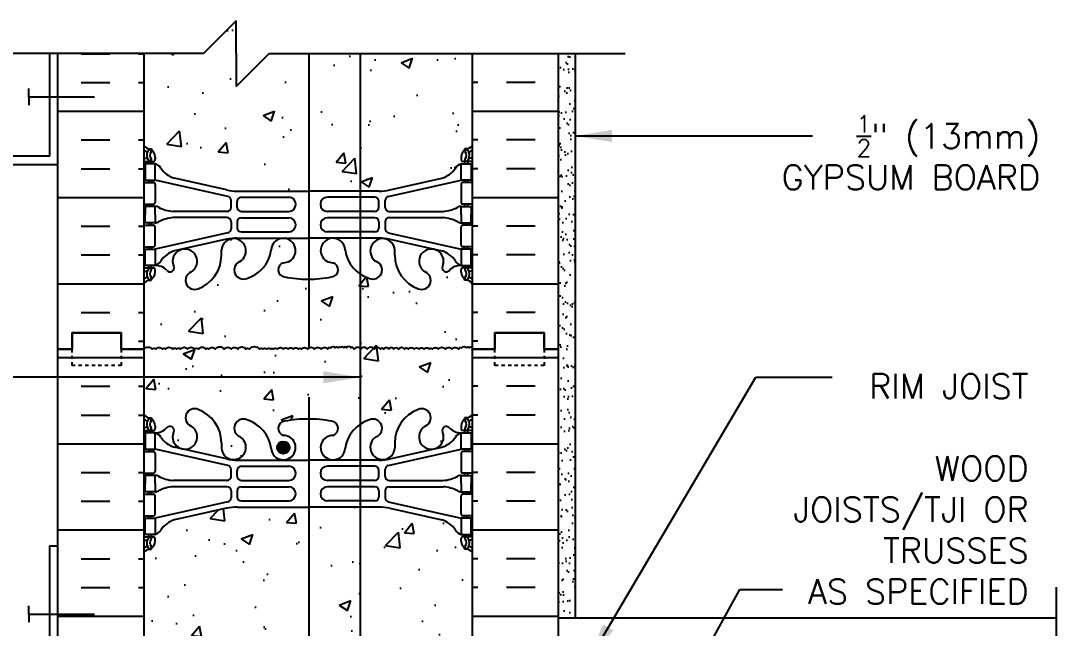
# Model space of a CAD drawing. Header units: inches. Extents: x 108.3 to 158.9, y -15.7 to 51.6.
# Drawn here: x 126.34 to 157.87, y 33.12 to 51.62 of the extents above; entities that cross this region are included whole.
import ezdxf

# ---------------------------------------------------------------- set-up
doc = ezdxf.new("R2010")
doc.units = ezdxf.units.IN
doc.header["$LTSCALE"] = 0.5
doc.header["$MEASUREMENT"] = 0
doc.linetypes.add('DASHED2', pattern=[0.375, 0.25, -0.125])
for name, color, linetype in [('HATCH', 12, 'Continuous'), ('line25', 2, 'Continuous'), ('LINE3', 3, 'Continuous'), ('LINE50', 5, 'Continuous'), ('LINE9', 9, 'Continuous'), ('TEXT', 4, 'Continuous'), ('Web_Edge', 9, 'Continuous')]:
    doc.layers.add(name, color=color, linetype=linetype)
doc.styles.add('DIM', font='romans.shx', dxfattribs={"width": 0.7})
doc.styles.add('ROMANS', font='romans.shx', dxfattribs={"height": 1.125})
doc.dimstyles.new('ext_12', dxfattribs={"dimscale": 12, "dimtxt": 0.09375, "dimasz": 0.09375, "dimexe": 0.09375, "dimexo": 0.0625, "dimgap": 0.0625, "dimtad": 1, "dimdec": 1, "dimzin": 3, "dimdsep": 46, "dimlunit": 4, "dimtxsty": 'DIM', "dimcen": 0.09, "dimdle": 0.09375, "dimclrt": 4, "dimadec": 0, "dimazin": 0, "dimtfac": 1, "dimtdec": 1, "dimtmove": 2, "dimatfit": 3, "dimfxl": 1, "dimfrac": 2, "dimtolj": 1, "dimtzin": 0, "dimarcsym": 0})

msp = doc.modelspace()

# ---------------------------------------------------------------- hatches: boundary and pattern name
at = {"layer": 'HATCH'}
h = msp.add_hatch(dxfattribs=at)
h.set_pattern_fill('AR-CONC', color=256, scale=0.5)
h.paths.add_polyline_path([(135.11, 36.812), (132.935, 36.812, 0.054974), (132.608, 36.776), (131.027, 36.423, 0.17445), (130.62, 36.127, -0.168672), (130.434, 35.977), (130.329, 35.977), (130.329, 35.907), (130.376, 35.907, -0.414214), (130.439, 35.845), (130.439, 35.777, -0.249069), (130.329, 35.57), (130.329, 35.528), (130.239, 35.528, 0.088416), (130.093, 35.431), (130.093, 29.816, 0.088416), (130.239, 29.718), (130.329, 29.718), (130.329, 29.677, -0.249069), (130.439, 29.47), (130.439, 29.402, -0.414214), (130.376, 29.34), (130.329, 29.34), (130.329, 29.27), (130.434, 29.27, -0.168672), (130.62, 29.12, 0.17445), (131.027, 28.824), (132.608, 28.471, 0.054974), (132.935, 28.435), (135.11, 28.435), (135.11, 31.498)])
h.paths.add_polyline_path([(136.677, 36.812), (135.11, 36.812), (135.11, 31.498), (135.11, 28.435), (136.677, 28.435)])
h.paths.add_polyline_path([(140.093, 35.431, 0.08841), (139.947, 35.528), (139.857, 35.528), (139.857, 35.57, -0.249069), (139.747, 35.777), (139.747, 35.845, -0.414214), (139.809, 35.907), (139.857, 35.907), (139.857, 35.977), (139.752, 35.977, -0.168672), (139.566, 36.127, 0.17445), (139.158, 36.423), (137.577, 36.776, 0.054974), (137.251, 36.812), (136.677, 36.812), (136.677, 28.435), (137.251, 28.435, 0.054974), (137.577, 28.471), (139.158, 28.824, 0.17445), (139.566, 29.12, -0.168672), (139.752, 29.27), (139.857, 29.27), (139.857, 29.34), (139.809, 29.34, -0.414214), (139.747, 29.402), (139.747, 29.498), (137.218, 29.498), (136.718, 29.998), (136.718, 31.123), (137.218, 31.623), (140.093, 31.623)])
h.paths.add_polyline_path([(135.11, 50.623), (133.905, 50.623), (132.905, 49.623), (132.905, 50.623), (132.905, 51.623), (131.905, 50.623), (130.093, 50.623), (130.093, 47.816, 0.088416), (130.239, 47.718), (130.329, 47.718), (130.329, 47.677, -0.249069), (130.439, 47.47), (130.439, 47.402, -0.414214), (130.376, 47.34), (130.329, 47.34), (130.329, 47.27), (130.434, 47.27, -0.168672), (130.62, 47.12, 0.17445), (131.027, 46.824), (132.608, 46.471, 0.054974), (132.935, 46.435), (135.11, 46.435)])
h.paths.add_polyline_path([(136.677, 50.623), (135.11, 50.623), (135.11, 46.435), (136.677, 46.435)])
h.paths.add_polyline_path([(140.093, 50.623), (136.677, 50.623), (136.677, 46.435), (137.251, 46.435, 0.054974), (137.577, 46.471), (139.158, 46.824, 0.17445), (139.566, 47.12, -0.168672), (139.752, 47.27), (139.857, 47.27), (139.857, 47.34), (139.809, 47.34, -0.414214), (139.747, 47.402), (139.747, 47.47, -0.249069), (139.857, 47.677), (139.857, 47.718), (139.947, 47.718, 0.08841), (140.093, 47.816)])
h.paths.add_polyline_path([(135.11, 43.754, -0.048684), (134.379, 43.819, -0.921438), (134.383, 44.257, 0.044004), (134.524, 44.297, 1.604516), (133.965, 44.673, -0.307094), (133.226, 43.777, -1), (133.013, 44.288, 1.661382), (132.452, 44.641), (132.452, 44.495, -0.316114), (131.743, 43.46, -1), (131.53, 43.971, 2.135543), (130.989, 44.17, -0.940447), (130.791, 44.019, 0.23174), (130.434, 44.17), (130.329, 44.17), (130.329, 44.1), (130.376, 44.1, -0.414214), (130.439, 44.037), (130.439, 43.97, -0.249069), (130.329, 43.763), (130.329, 43.721), (130.239, 43.721, 0.088416), (130.093, 43.623), (130.093, 41.623, -0.484838), (130.342, 41.623, -0.520567), (130.462, 41.623, -0.520567), (130.646, 41.623, -0.520567), (130.751, 41.623, -0.520567), (130.961, 41.623, -0.520567), (131.087, 41.623, -0.520567), (131.212, 41.623, -0.520567), (131.422, 41.623, -0.520567), (131.632, 41.623, -0.520567), (131.753, 41.623, -0.520567), (131.978, 41.623, -0.520567), (132.073, 41.623, -0.520567), (132.262, 41.623, -0.520567), (132.54, 41.623, -0.520567), (132.75, 41.623, -0.520567), (132.949, 41.623, -0.520567), (133.196, 41.623, -0.520567), (133.306, 41.623, -0.520567), (133.612, 41.623, -0.520567), (133.717, 41.623, -0.520567), (133.832, 41.623, -0.520567), (133.953, 41.623, -0.520567), (134.042, 41.623, -0.520567), (134.158, 41.623, -0.520567), (134.336, 41.623, -0.520567), (134.483, 41.623, -0.520567), (134.635, 41.623, -0.520567), (134.792, 41.623, -0.520567), (134.892, 41.623, -0.520567), (135.071, 41.623, -0.101442), (135.11, 41.661)])
h.paths.add_polyline_path([(136.677, 41.648, 0.437543), (136.496, 41.623, 0.520567), (136.396, 41.666, 0.520567), (136.265, 41.666, 0.520567), (136.176, 41.666, 0.520567), (136.093, 41.666, 0.520567), (136.01, 41.666, 0.520567), (135.92, 41.666, 0.520567), (135.789, 41.666, 0.520567), (135.69, 41.623, 0.520567), (135.485, 41.623, 0.520567), (135.291, 41.623, 0.520567), (135.071, 41.623, 0.520567), (134.892, 41.623, 0.520567), (134.792, 41.623, 0.520567), (134.635, 41.623, 0.520567), (134.483, 41.623, 0.520567), (134.336, 41.623, 0.520567), (134.158, 41.623, 0.520567), (134.042, 41.623, 0.520567), (133.953, 41.623, 0.520567), (133.832, 41.623, 0.520567), (133.717, 41.623, 0.520567), (133.612, 41.623, 0.520567), (133.306, 41.623, 0.520567), (133.196, 41.623, 0.520567), (132.949, 41.623, 0.520567), (132.75, 41.623, 0.520567), (132.54, 41.623, 0.520567), (132.262, 41.623, 0.520567), (132.073, 41.623, 0.520567), (131.978, 41.623, 0.520567), (131.753, 41.623, 0.520567), (131.632, 41.623, 0.520567), (131.422, 41.623, 0.520567), (131.212, 41.623, 0.520567), (131.087, 41.623, 0.520567), (130.961, 41.623, 0.520567), (130.751, 41.623, 0.520567), (130.646, 41.623, 0.520567), (130.462, 41.623, 0.520567), (130.342, 41.623, 0.484838), (130.093, 41.623), (130.093, 39.623, 0.088416), (130.239, 39.526), (130.329, 39.526), (130.329, 39.484, -0.249069), (130.439, 39.277), (130.439, 39.21, -0.414214), (130.376, 39.147), (130.329, 39.147), (130.329, 39.077), (130.434, 39.077, 0.231736), (130.791, 39.228, -0.8344), (131.003, 39.103), (130.991, 39.081, 2.155404), (131.53, 39.276, -1), (131.743, 39.787, -0.311223), (132.452, 38.771), (132.452, 38.606, 1.661382), (133.013, 38.959, -1), (133.226, 39.47, -0.307094), (133.965, 38.574, 1.604516), (134.524, 38.95, 0.044004), (134.383, 38.99, -0.921438), (134.379, 39.428, -0.048684), (135.11, 39.493), (135.11, 39.493, -0.046405), (135.806, 39.428, -0.921438), (135.803, 38.99, 0.044004), (135.661, 38.95, 1.604516), (136.22, 38.574, -0.226374), (136.677, 39.339)])
h.paths.add_polyline_path([(134.524, 38.625, -1), (134.149, 38.625, -1)], flags=16)
h.paths.add_polyline_path([(140.093, 41.623), (140.093, 43.623, 0.08841), (139.947, 43.721), (139.857, 43.721), (139.857, 43.763, -0.249069), (139.747, 43.97), (139.747, 44.037, -0.414214), (139.809, 44.1), (139.857, 44.1), (139.857, 44.17), (139.752, 44.17, 0.231736), (139.394, 44.019, -0.8344), (139.182, 44.144), (139.194, 44.165, 2.155404), (138.656, 43.971, -1), (138.442, 43.46, -0.311223), (137.733, 44.476), (137.733, 44.641, 1.661382), (137.172, 44.288, -1), (136.959, 43.777, -0.075473), (136.677, 43.908), (136.677, 38.243), (137.251, 38.243, 0.024459), (137.396, 38.261, 0.364688), (137.733, 38.606), (137.733, 38.752, -0.316114), (138.442, 39.787, -1), (138.656, 39.276, 2.135543), (139.196, 39.076, -0.940447), (139.394, 39.228, 0.23174), (139.752, 39.077), (139.857, 39.077), (139.857, 39.147), (139.809, 39.147, -0.414214), (139.747, 39.21), (139.747, 39.277, -0.249069), (139.857, 39.484), (139.857, 39.526), (139.947, 39.526, 0.08841), (140.093, 39.623)])
h.paths.add_polyline_path([(136.677, 43.908, -0.226374), (136.22, 44.673, 1.604516), (135.661, 44.297, 0.044004), (135.803, 44.257, -0.921438), (135.806, 43.819, -0.046405), (135.11, 43.754), (135.11, 41.661, -0.398102), (135.291, 41.623, -0.520567), (135.485, 41.623, -0.520567), (135.69, 41.623, -0.520567), (135.789, 41.666, -0.520567), (135.92, 41.666, -0.520567), (136.01, 41.666, -0.520567), (136.093, 41.666, -0.520567), (136.176, 41.666, -0.520567), (136.265, 41.666, -0.520567), (136.396, 41.666, -0.520567), (136.496, 41.623, -0.437543), (136.677, 41.648)])
h = msp.add_hatch(dxfattribs=at)
h.set_pattern_fill('INSUL', color=256, scale=7, style=0)
h.set_pattern_definition([(0, (-2796.069, -355.386), (0, 2.625), []), (0, (-2796.069, -354.511), (0, 2.625), [0.875, -0.875]), (0, (-2796.069, -353.636), (0, 2.625), [0.875, -0.875])])
h.paths.add_polyline_path([(130.093, 50.623), (127.468, 50.623), (127.468, 41.623), (127.905, 41.623), (127.905, 42.123), (129.405, 42.123), (129.405, 41.623), (130.093, 41.623)])
h = msp.add_hatch(dxfattribs=at)
h.set_pattern_fill('INSUL', color=256, scale=7, style=0)
h.set_pattern_definition([(180, (3066.2542, -355.386), (0, 2.625), []), (180, (3066.2542, -354.511), (0, 2.625), [0.875, -0.875]), (180, (3066.2542, -353.636), (0, 2.625), [0.875, -0.875])])
h.paths.add_polyline_path([(142.718, 50.623), (140.093, 50.623), (140.093, 41.623), (140.78, 41.623), (140.78, 42.123), (142.28, 42.123), (142.28, 41.623), (142.718, 41.623)])
h = msp.add_hatch(dxfattribs=at)
h.set_pattern_fill('AR-SAND', color=256, scale=0.25, style=0)
h.set_pattern_definition([(37.5, (85.4166, 4.3693), (-0.0157483, 0.481706), [0, -0.38, 0, -0.425, 0, -0.40625]), (7.5, (85.4166, 4.3693), (0.442444, 0.7055365), [0, -0.205, 0, -0.3425, 0, -0.13125]), (327.5, (85.1091, 4.3693), (0.7785355, 0.0014148), [0, -0.125, 0, -0.45, 0, -0.5875]), (317.5, (85.1091, 4.3693), (0.7515317, 0.219419), [0, -0.0625, 0, -0.295, 0, -0.3375])])
h.paths.add_polyline_path([(143.218, 50.623), (142.718, 50.623), (142.718, 33.436), (143.218, 33.436)])
h = msp.add_hatch(dxfattribs=at)
h.set_pattern_fill('INSUL', color=256, scale=7, style=0)
h.set_pattern_definition([(0, (-2796.069, -373.386), (0, 2.625), []), (0, (-2796.069, -372.511), (0, 2.625), [0.875, -0.875]), (0, (-2796.069, -371.636), (0, 2.625), [0.875, -0.875])])
h.paths.add_polyline_path([(127.468, 23.623), (127.905, 23.623), (127.905, 24.123), (129.405, 24.123), (129.405, 23.623), (130.093, 23.623), (130.093, 41.623), (129.405, 41.623), (129.405, 42.123), (127.905, 42.123), (127.905, 41.623), (127.468, 41.623)])
h = msp.add_hatch(dxfattribs=at)
h.set_pattern_fill('INSUL', color=256, scale=7, style=0)
h.set_pattern_definition([(180, (3066.2542, -373.386), (0, 2.625), []), (180, (3066.2542, -372.511), (0, 2.625), [0.875, -0.875]), (180, (3066.2542, -371.636), (0, 2.625), [0.875, -0.875])])
h.paths.add_polyline_path([(140.093, 31.623), (142.718, 31.623), (142.718, 41.623), (142.28, 41.623), (142.28, 42.123), (140.78, 42.123), (140.78, 41.623), (140.093, 41.623)])
at = {"layer": 'LINE3'}
msp.add_hatch(color=256, dxfattribs=at).paths.add_polyline_path([(134.149, 38.625, 1), (134.524, 38.625, 1)])

# ---------------------------------------------------------------- linework, layer by layer
at = {"layer": 'HATCH'}
for points in [[(130.093, 41.623, -0.484838), (130.342, 41.623, -0.520567), (130.462, 41.623, -0.520567), (130.646, 41.623, -0.520567), (130.751, 41.623, -0.520567), (130.961, 41.623, -0.520567), (131.087, 41.623, -0.520567), (131.212, 41.623, -0.520567), (131.422, 41.623, -0.520567), (131.632, 41.623, -0.520567), (131.753, 41.623, -0.520567), (131.978, 41.623, -0.520567), (132.073, 41.623, -0.520567), (132.262, 41.623, -0.520567), (132.54, 41.623, -0.520567), (132.75, 41.623, -0.520567), (132.949, 41.623, -0.520567), (133.196, 41.623, -0.520567), (133.306, 41.623, -0.520567), (133.612, 41.623, -0.520567), (133.717, 41.623, -0.520567), (133.832, 41.623, -0.520567), (133.953, 41.623, -0.520567), (134.042, 41.623, -0.520567), (134.158, 41.623, -0.520567), (134.336, 41.623, -0.520567), (134.483, 41.623, -0.520567), (134.635, 41.623, -0.520567), (134.792, 41.623, -0.520567), (134.892, 41.623, -0.520567), (135.071, 41.623, -0.520567), (135.291, 41.623, -0.520567), (135.485, 41.623, -0.520567), (135.69, 41.623, -0.520567), (135.789, 41.666, -0.520567), (135.92, 41.666, -0.520567), (136.01, 41.666, -0.520567), (136.093, 41.666)], [(138.093, 41.653, 0.272614), (138.028, 41.623, 0.520567), (137.849, 41.623, 0.520567), (137.702, 41.623, 0.520567), (137.55, 41.623, 0.520567), (137.393, 41.623, 0.520567), (137.293, 41.623, 0.520567), (137.115, 41.623, 0.520567), (136.894, 41.623, 0.520567), (136.7, 41.623, 0.520567), (136.496, 41.623, 0.520567), (136.396, 41.666, 0.520567), (136.265, 41.666, 0.520567), (136.176, 41.666, 0.520567), (136.093, 41.666)], [(138.078, 41.653, -0.272614), (138.143, 41.623, -0.520567), (138.321, 41.623, -0.520567), (138.468, 41.623, -0.520567), (138.62, 41.623, -0.520567), (138.778, 41.623, -0.520567), (138.877, 41.623, -0.520567), (139.056, 41.623, -0.520567), (139.276, 41.623, -0.520567), (139.47, 41.623, -0.520567), (139.675, 41.623, -0.520567), (139.775, 41.666, -0.520567), (139.906, 41.666, -0.520567), (139.995, 41.666, -0.450646), (140.093, 41.666)]]:
    msp.add_lwpolyline(points, format="xyb", dxfattribs=at)
at = {"layer": 'line25'}
for p, q in [((130.093, 50.623), (130.093, 41.623)), ((140.093, 41.623), (140.093, 50.623)), ((130.093, 41.623), (130.093, 23.623)), ((140.093, 17.998), (140.093, 41.623))]:
    msp.add_line(p, q, dxfattribs=at)
at = {"layer": 'LINE3'}
for p, q in [((135.11, 50.623), (135.11, 41.661)), ((136.677, 50.623), (136.677, 23.483)), ((135.11, 40.161), (135.11, 31.498))]:
    msp.add_line(p, q, dxfattribs=at)
msp.add_circle((134.337, 38.625), 0.188, dxfattribs=at)
at = {"layer": 'LINE50'}
for p, q in [((127.468, 41.623), (127.468, 50.623)), ((142.718, 41.623), (142.718, 50.623)), ((127.468, 23.623), (127.468, 41.623)), ((142.718, 23.623), (142.718, 41.623))]:
    msp.add_line(p, q, dxfattribs=at)
for points in [[(127.468, 41.623), (127.905, 41.623), (127.905, 42.123), (129.405, 42.123), (129.405, 41.623), (130.093, 41.623)], [(130.093, 41.623), (129.405, 41.623), (129.405, 42.123), (127.905, 42.123), (127.905, 41.623), (127.468, 41.623)], [(142.718, 41.623), (142.28, 41.623), (142.28, 42.123), (140.78, 42.123), (140.78, 41.623), (140.093, 41.623)], [(140.093, 41.623), (140.78, 41.623), (140.78, 42.123), (142.28, 42.123), (142.28, 41.623), (142.718, 41.623)]]:
    msp.add_lwpolyline(points, dxfattribs=at)
at = {"layer": 'LINE9'}
for p, q in [((132.905, 51.623), (131.905, 50.623)), ((132.905, 50.623), (132.905, 51.623)), ((131.905, 50.623), (121.287, 50.623)), ((132.905, 50.623), (132.905, 49.623)), ((132.905, 49.623), (133.905, 50.623)), ((133.905, 50.623), (144.745, 50.623)), ((143.218, 50.623), (143.218, 33.436)), ((126.593, 49.306), (126.593, 49.556)), ((126.593, 49.306), (128.593, 49.306)), ((126.593, 49.306), (126.593, 49.056)), ((126.593, 33.556), (126.593, 33.806)), ((126.593, 33.556), (128.593, 33.556)), ((126.593, 33.556), (126.593, 33.306)), ((142.718, 33.436), (157.869, 33.436))]:
    msp.add_line(p, q, dxfattribs=at)
for points in [[(127.218, 50.623), (127.218, 47.494), (124.468, 47.494), (124.468, 47.244), (127.468, 47.244), (127.468, 50.623)], [(157.869, 34.373), (157.869, 32.006)]]:
    msp.add_lwpolyline(points, dxfattribs=at)
at = {"layer": 'LINE9', "linetype": 'DASHED2', "ltscale": 0.15}
for points in [[(129.405, 41.623), (129.405, 41.623), (129.405, 41.123), (127.905, 41.123), (127.905, 41.623), (127.905, 41.623)], [(142.28, 41.623), (142.28, 41.623), (142.28, 41.123), (140.78, 41.123), (140.78, 41.623), (140.78, 41.623)]]:
    msp.add_lwpolyline(points, dxfattribs=at)
at = {"layer": 'LINE9'}
msp.add_lwpolyline([(127.468, 35.619), (127.218, 35.619), (127.218, 31.744), (124.468, 31.744), (124.468, 31.494), (127.468, 31.494)], close=True, dxfattribs=at)
at = {"layer": 'Web_Edge'}
for p, q in [((130.239, 47.718), (130.329, 47.718)), ((130.329, 47.718), (130.329, 47.677)), ((139.947, 47.718), (139.857, 47.718)), ((139.857, 47.718), (139.857, 47.677)), ((130.093, 47.44), (130.17, 47.44)), ((130.093, 47.34), (130.376, 47.34)), ((130.239, 47.34), (130.239, 47.27)), ((130.329, 47.34), (130.329, 47.27)), ((130.439, 47.47), (130.439, 47.402)), ((139.747, 47.47), (139.747, 47.402)), ((140.093, 47.34), (139.809, 47.34)), ((139.857, 47.34), (139.857, 47.27)), ((139.947, 47.34), (139.947, 47.27)), ((140.093, 47.44), (140.015, 47.44)), ((130.093, 46.7), (130.376, 46.7)), ((130.239, 46.77), (130.239, 46.7)), ((130.329, 46.77), (130.329, 46.7)), ((132.651, 46.273), (130.434, 46.77)), ((132.608, 46.471), (131.027, 46.824)), ((137.534, 46.273), (139.752, 46.77)), ((137.577, 46.471), (139.158, 46.824)), ((140.093, 46.7), (139.809, 46.7)), ((139.857, 46.77), (139.857, 46.7)), ((139.947, 46.77), (139.947, 46.7)), ((130.439, 46.637), (130.439, 46.102)), ((132.935, 46.435), (135.093, 46.435)), ((137.251, 46.435), (135.093, 46.435)), ((139.747, 46.637), (139.747, 46.102)), ((130.093, 46.04), (130.376, 46.04)), ((130.239, 46.04), (130.239, 45.97)), ((130.329, 46.04), (130.329, 45.97)), ((132.749, 45.939), (132.749, 46.151)), ((132.936, 45.94), (132.936, 46.124)), ((133.061, 46.249), (134.501, 46.249)), ((137.124, 46.249), (135.684, 46.249)), ((137.249, 45.94), (137.249, 46.124)), ((137.436, 45.939), (137.436, 46.151)), ((140.093, 46.04), (139.809, 46.04)), ((139.857, 46.04), (139.857, 45.97)), ((139.947, 46.04), (139.947, 45.97)), ((132.624, 45.814), (130.986, 45.814)), ((133.061, 45.815), (134.501, 45.815)), ((137.124, 45.815), (135.684, 45.815)), ((137.561, 45.814), (139.199, 45.814)), ((130.093, 45.4), (130.376, 45.4)), ((130.239, 45.4), (130.239, 45.47)), ((130.329, 45.4), (130.329, 45.47)), ((132.624, 45.626), (130.986, 45.626)), ((132.749, 45.501), (132.749, 45.288)), ((132.936, 45.5), (132.936, 45.316)), ((133.061, 45.625), (134.501, 45.625)), ((137.124, 45.625), (135.684, 45.625)), ((137.249, 45.5), (137.249, 45.316)), ((137.436, 45.501), (137.436, 45.288)), ((137.561, 45.626), (139.199, 45.626)), ((140.093, 45.4), (139.809, 45.4)), ((139.857, 45.4), (139.857, 45.47)), ((139.947, 45.4), (139.947, 45.47)), ((132.651, 45.166), (130.434, 44.67)), ((130.439, 44.802), (130.439, 45.337)), ((133.061, 45.191), (134.501, 45.191)), ((137.124, 45.191), (135.684, 45.191)), ((137.534, 45.166), (139.752, 44.67)), ((139.747, 44.802), (139.747, 45.337)), ((132.608, 44.968), (131.027, 44.615)), ((132.935, 45.004), (135.093, 45.004)), ((137.251, 45.004), (135.093, 45.004)), ((137.577, 44.968), (139.158, 44.615)), ((130.093, 44.74), (130.376, 44.74)), ((130.239, 44.67), (130.239, 44.74)), ((130.329, 44.67), (130.329, 44.74)), ((132.452, 44.476), (132.452, 44.641)), ((137.733, 44.476), (137.733, 44.641)), ((140.093, 44.74), (139.809, 44.74)), ((139.857, 44.67), (139.857, 44.74)), ((139.947, 44.67), (139.947, 44.74)), ((130.239, 44.1), (130.239, 44.17)), ((130.329, 44.1), (130.329, 44.17)), ((130.991, 44.165), (131.003, 44.144)), ((139.194, 44.165), (139.182, 44.144)), ((139.857, 44.1), (139.857, 44.17)), ((139.947, 44.1), (139.947, 44.17)), ((130.093, 44.1), (130.376, 44.1)), ((130.093, 44), (130.17, 44)), ((130.439, 43.97), (130.439, 44.037)), ((139.747, 43.97), (139.747, 44.037)), ((140.093, 44.1), (139.809, 44.1)), ((140.093, 44), (140.015, 44)), ((130.239, 43.721), (130.329, 43.721)), ((130.329, 43.721), (130.329, 43.763)), ((139.857, 43.721), (139.857, 43.763)), ((139.947, 43.721), (139.857, 43.721)), ((130.239, 39.526), (130.329, 39.526)), ((130.329, 39.526), (130.329, 39.484)), ((139.947, 39.526), (139.857, 39.526)), ((139.857, 39.526), (139.857, 39.484)), ((130.093, 39.247), (130.17, 39.247)), ((130.093, 39.147), (130.376, 39.147)), ((130.239, 39.147), (130.239, 39.077)), ((130.329, 39.147), (130.329, 39.077)), ((130.439, 39.277), (130.439, 39.21)), ((130.991, 39.081), (131.003, 39.103)), ((139.194, 39.081), (139.182, 39.103)), ((139.747, 39.277), (139.747, 39.21)), ((140.093, 39.147), (139.809, 39.147)), ((139.857, 39.147), (139.857, 39.077)), ((139.947, 39.147), (139.947, 39.077)), ((140.093, 39.247), (140.015, 39.247)), ((130.093, 38.507), (130.376, 38.507)), ((130.239, 38.577), (130.239, 38.507)), ((130.329, 38.577), (130.329, 38.507)), ((132.651, 38.081), (130.434, 38.577)), ((132.608, 38.279), (131.027, 38.632)), ((132.452, 38.771), (132.452, 38.606)), ((137.534, 38.081), (139.752, 38.577)), ((137.577, 38.279), (139.158, 38.632)), ((137.733, 38.771), (137.733, 38.606)), ((140.093, 38.507), (139.809, 38.507)), ((139.857, 38.577), (139.857, 38.507)), ((139.947, 38.577), (139.947, 38.507)), ((130.439, 38.445), (130.439, 37.91)), ((132.935, 38.243), (135.093, 38.243)), ((137.251, 38.243), (135.093, 38.243)), ((139.747, 38.445), (139.747, 37.91)), ((130.093, 37.847), (130.376, 37.847)), ((130.239, 37.847), (130.239, 37.777)), ((130.329, 37.847), (130.329, 37.777)), ((132.749, 37.746), (132.749, 37.959)), ((132.936, 37.747), (132.936, 37.931)), ((133.061, 38.056), (134.501, 38.056)), ((137.124, 38.056), (135.684, 38.056)), ((137.249, 37.747), (137.249, 37.931)), ((137.436, 37.746), (137.436, 37.959)), ((140.093, 37.847), (139.809, 37.847)), ((139.857, 37.847), (139.857, 37.777)), ((139.947, 37.847), (139.947, 37.777)), ((132.624, 37.621), (130.986, 37.621)), ((133.061, 37.622), (134.501, 37.622)), ((137.124, 37.622), (135.684, 37.622)), ((137.561, 37.621), (139.199, 37.621)), ((130.093, 37.207), (130.376, 37.207)), ((130.239, 37.207), (130.239, 37.277)), ((130.329, 37.207), (130.329, 37.277)), ((132.624, 37.433), (130.986, 37.433)), ((132.749, 37.308), (132.749, 37.096)), ((132.936, 37.307), (132.936, 37.123)), ((133.061, 37.432), (134.501, 37.432)), ((137.124, 37.432), (135.684, 37.432)), ((137.249, 37.307), (137.249, 37.123)), ((137.436, 37.308), (137.436, 37.096)), ((137.561, 37.433), (139.199, 37.433)), ((140.093, 37.207), (139.809, 37.207)), ((139.857, 37.207), (139.857, 37.277)), ((139.947, 37.207), (139.947, 37.277)), ((132.651, 36.974), (130.434, 36.477)), ((130.439, 36.61), (130.439, 37.145)), ((133.061, 36.998), (134.501, 36.998)), ((137.124, 36.998), (135.684, 36.998)), ((137.534, 36.974), (139.752, 36.477)), ((139.747, 36.61), (139.747, 37.145)), ((132.608, 36.776), (131.027, 36.423)), ((132.935, 36.812), (135.093, 36.812)), ((137.251, 36.812), (135.093, 36.812)), ((137.577, 36.776), (139.158, 36.423)), ((130.093, 36.547), (130.376, 36.547)), ((130.239, 36.477), (130.239, 36.547)), ((130.329, 36.477), (130.329, 36.547)), ((140.093, 36.547), (139.809, 36.547)), ((139.857, 36.477), (139.857, 36.547)), ((139.947, 36.477), (139.947, 36.547)), ((130.239, 35.907), (130.239, 35.977)), ((130.329, 35.907), (130.329, 35.977)), ((139.857, 35.907), (139.857, 35.977)), ((139.947, 35.907), (139.947, 35.977)), ((130.093, 35.907), (130.376, 35.907)), ((130.093, 35.807), (130.17, 35.807)), ((130.439, 35.777), (130.439, 35.845)), ((139.747, 35.777), (139.747, 35.845)), ((140.093, 35.907), (139.809, 35.907)), ((140.093, 35.807), (140.015, 35.807)), ((130.239, 35.528), (130.329, 35.528)), ((130.329, 35.528), (130.329, 35.57)), ((139.857, 35.528), (139.857, 35.57)), ((139.947, 35.528), (139.857, 35.528))]:
    msp.add_line(p, q, dxfattribs=at)
for points in [[(130.134, 46.77), (130.434, 46.77), (130.434, 47.27), (130.134, 47.27)], [(140.052, 46.77), (139.752, 46.77), (139.752, 47.27), (140.052, 47.27)], [(130.134, 44.67), (130.434, 44.67), (130.434, 44.17), (130.134, 44.17)], [(140.052, 44.67), (139.752, 44.67), (139.752, 44.17), (140.052, 44.17)], [(130.134, 38.577), (130.434, 38.577), (130.434, 39.077), (130.134, 39.077)], [(140.052, 38.577), (139.752, 38.577), (139.752, 39.077), (140.052, 39.077)], [(130.134, 36.477), (130.434, 36.477), (130.434, 35.977), (130.134, 35.977)], [(140.052, 36.477), (139.752, 36.477), (139.752, 35.977), (140.052, 35.977)]]:
    msp.add_lwpolyline(points, close=True, dxfattribs=at)
for points in [[(130.434, 45.72), (130.434, 45.97), (130.134, 45.97), (130.134, 45.72)], [(130.434, 45.72), (130.434, 45.47), (130.134, 45.47), (130.134, 45.72)], [(139.752, 45.72), (139.752, 45.97), (140.052, 45.97), (140.052, 45.72)], [(139.752, 45.72), (139.752, 45.47), (140.052, 45.47), (140.052, 45.72)], [(130.434, 37.527), (130.434, 37.777), (130.134, 37.777), (130.134, 37.527)], [(130.434, 37.527), (130.434, 37.277), (130.134, 37.277), (130.134, 37.527)], [(139.752, 37.527), (139.752, 37.777), (140.052, 37.777), (140.052, 37.527)], [(139.752, 37.527), (139.752, 37.277), (140.052, 37.277), (140.052, 37.527)]]:
    msp.add_lwpolyline(points, dxfattribs=at)
for centre, radius, start, end in [((130.439, 48.177), 0.5, 226.2109, 250.5288), ((130.439, 48.177), 0.6, 234.7832, 245.0748), ((130.432, 47.524), 0.25, 140.1145, 222.4609), ((130.177, 47.614), 0.021, 343.464, 63.9957), ((130.275, 47.655), 0.045, 321.448, 139.1879), ((130.189, 47.47), 0.25, 0, 70.5288), ((130.432, 47.524), 0.16, 140.0001, 222.4609), ((139.997, 47.47), 0.25, 109.4712, 180), ((139.911, 47.655), 0.045, 40.8121, 218.552), ((139.753, 47.524), 0.16, 317.5391, 39.9999), ((139.747, 48.177), 0.5, 289.4712, 313.7878), ((139.753, 47.524), 0.25, 317.5391, 39.8855), ((140.009, 47.614), 0.021, 116.0043, 196.536), ((139.747, 48.177), 0.6, 294.9252, 305.2158), ((130.171, 47.459), 0.0196, 269.4032, 15.4901), ((130.281, 47.386), 0.045, 222.4609, 42.4609), ((130.376, 47.402), 0.0625, 270, 0), ((139.809, 47.402), 0.0625, 180, 270), ((139.904, 47.386), 0.045, 137.5391, 317.5391), ((140.015, 47.459), 0.0196, 164.5099, 270.5968), ((130.311, 46.927), 0.364, 34.9775, 70.3387), ((131.234, 47.538), 0.743, 212.7919, 253.8107), ((138.951, 47.538), 0.743, 286.1893, 327.2081), ((139.874, 46.927), 0.364, 109.6613, 145.0225), ((130.376, 46.637), 0.0625, 0, 90), ((139.809, 46.637), 0.0625, 90, 180), ((132.935, 47.935), 1.5, 257.4135, 270), ((137.251, 47.935), 1.5, 270, 282.5865), ((130.376, 46.102), 0.0625, 270, 0), ((132.624, 46.151), 0.125, 0, 77.3767), ((133.061, 46.124), 0.125, 90, 180), ((134.501, 46.032), 0.217, 270, 90), ((135.684, 46.032), 0.217, 90, 270), ((137.124, 46.124), 0.125, 0, 90), ((137.561, 46.151), 0.125, 102.6233, 180), ((139.809, 46.102), 0.0625, 180, 270), ((130.429, 45.751), 0.219, 60.4937, 88.92), ((131.075, 46.981), 1.17, 242.6365, 265.6505), ((132.624, 45.939), 0.125, 270, 0), ((133.061, 45.94), 0.125, 180, 270), ((137.124, 45.94), 0.125, 270, 360), ((137.561, 45.939), 0.125, 180, 270), ((139.11, 46.981), 1.17, 274.3495, 297.3635), ((139.756, 45.751), 0.219, 91.08, 119.5063), ((130.376, 45.337), 0.0625, 0, 90), ((130.429, 45.688), 0.219, 271.08, 299.5063), ((131.075, 44.459), 1.17, 94.3495, 117.3635), ((132.624, 45.501), 0.125, 0, 90), ((133.061, 45.5), 0.125, 90, 180), ((134.501, 45.408), 0.217, 270, 90), ((135.684, 45.408), 0.217, 90, 270), ((137.124, 45.5), 0.125, 0, 90), ((137.561, 45.501), 0.125, 90, 180), ((139.11, 44.459), 1.17, 62.6365, 85.6505), ((139.756, 45.688), 0.219, 240.4937, 268.92), ((139.809, 45.337), 0.0625, 90, 180), ((132.624, 45.288), 0.125, 282.6233, 0), ((133.061, 45.316), 0.125, 180, 270), ((137.124, 45.316), 0.125, 270, 0), ((137.561, 45.288), 0.125, 180, 257.3767), ((130.376, 44.802), 0.0625, 270, 0), ((132.826, 44.613), 0.375, 299.9315, 175.7552), ((132.935, 43.504), 1.5, 90, 102.5865), ((134.337, 44.622), 0.375, 299.9315, 175.7552), ((135.849, 44.622), 0.375, 4.2448, 240.0685), ((137.359, 44.613), 0.375, 4.2448, 240.0685), ((137.251, 43.504), 1.5, 77.4135, 90), ((139.809, 44.802), 0.0625, 180, 270), ((131.234, 43.901), 0.743, 106.1893, 147.2081), ((131.343, 44.296), 0.375, 299.9315, 200.3757), ((131.361, 44.482), 1.092, 290.5175, 359.6668), ((132.936, 44.769), 1.034, 286.3365, 353.3331), ((137.25, 44.769), 1.034, 186.6669, 253.6635), ((138.825, 44.482), 1.092, 180.3332, 249.4825), ((138.843, 44.296), 0.375, 339.6243, 240.0685), ((138.951, 43.901), 0.743, 32.7919, 73.8107), ((130.311, 44.512), 0.364, 289.6613, 325.0225), ((130.458, 43.729), 0.441, 41.0127, 93.2024), ((130.886, 44.101), 0.125, 221.0127, 20.3757), ((133.12, 44.033), 0.277, 112.68, 292.68), ((134.399, 44.038), 0.22, 104.2604, 264.8165), ((134.23, 45.077), 0.834, 277.8937, 290.6271), ((135.955, 45.077), 0.834, 249.3729, 262.1063), ((135.787, 44.038), 0.22, 275.1835, 75.7396), ((137.066, 44.033), 0.277, 247.32, 67.32), ((139.3, 44.101), 0.125, 159.6243, 318.9873), ((139.727, 43.729), 0.441, 86.7976, 138.9873), ((139.874, 44.512), 0.364, 214.9775, 250.3387), ((130.171, 43.98), 0.0196, 344.5099, 90.5968), ((130.432, 43.915), 0.25, 137.5391, 219.8855), ((130.177, 43.826), 0.021, 296.0043, 16.536), ((130.281, 44.053), 0.045, 317.5391, 137.5391), ((130.432, 43.915), 0.16, 137.5391, 219.9999), ((130.189, 43.97), 0.25, 289.4712, 360), ((130.376, 44.037), 0.0625, 360, 90), ((131.637, 43.716), 0.277, 112.68, 292.68), ((138.549, 43.716), 0.277, 247.32, 67.32), ((139.809, 44.037), 0.0625, 90, 180), ((139.997, 43.97), 0.25, 180, 250.5288), ((139.904, 44.053), 0.045, 42.4609, 222.4609), ((139.753, 43.915), 0.16, 320.0001, 42.4609), ((139.753, 43.915), 0.25, 320.1145, 42.4609), ((140.009, 43.826), 0.021, 163.464, 243.9957), ((140.015, 43.98), 0.0196, 89.4032, 195.4901), ((130.439, 43.263), 0.6, 114.9252, 125.2168), ((130.439, 43.263), 0.5, 109.4712, 133.7891), ((130.275, 43.784), 0.045, 220.8121, 38.552), ((135.075, 47.531), 3.777, 259.3725, 270.2606), ((135.11, 47.531), 3.777, 269.7394, 280.6275), ((139.911, 43.784), 0.045, 141.448, 319.1879), ((139.747, 43.263), 0.5, 46.2122, 70.5288), ((139.747, 43.263), 0.6, 54.7832, 65.0748), ((131.637, 39.531), 0.277, 67.32, 247.32), ((131.361, 38.765), 1.092, 0.3332, 69.4825), ((138.825, 38.765), 1.092, 110.5175, 179.6668), ((138.549, 39.531), 0.277, 292.68, 112.68), ((130.439, 39.984), 0.5, 226.2109, 250.5288), ((130.439, 39.984), 0.6, 234.7832, 245.0748), ((130.432, 39.332), 0.25, 140.1145, 222.4609), ((130.177, 39.421), 0.021, 343.464, 63.9957), ((130.275, 39.463), 0.045, 321.448, 139.1879), ((130.189, 39.277), 0.25, 0, 70.5288), ((130.432, 39.332), 0.16, 140.0001, 222.4609), ((133.12, 39.214), 0.277, 67.32, 247.32), ((132.936, 38.477), 1.034, 6.6669, 73.6635), ((134.399, 39.209), 0.22, 95.1835, 255.7396), ((135.075, 35.716), 3.777, 89.7394, 100.6275), ((135.11, 35.716), 3.777, 79.3725, 90.2606), ((135.787, 39.209), 0.22, 284.2604, 84.8165), ((137.25, 38.477), 1.034, 106.3365, 173.3331), ((137.066, 39.214), 0.277, 292.68, 112.68), ((139.997, 39.277), 0.25, 109.4712, 180), ((139.911, 39.463), 0.045, 40.8121, 218.552), ((139.753, 39.332), 0.16, 317.5391, 39.9999), ((139.747, 39.984), 0.5, 289.4712, 313.7878), ((139.753, 39.332), 0.25, 317.5391, 39.8855), ((140.009, 39.421), 0.021, 116.0043, 196.536), ((139.747, 39.984), 0.6, 294.9252, 305.2168), ((130.171, 39.267), 0.0196, 269.4032, 15.4901), ((130.281, 39.193), 0.045, 222.4609, 42.4609), ((130.376, 39.21), 0.0625, 270, 0), ((130.458, 39.518), 0.441, 266.7976, 318.9873), ((130.886, 39.146), 0.125, 339.6243, 138.9873), ((131.343, 38.951), 0.375, 159.6243, 60.0685), ((138.843, 38.951), 0.375, 119.9315, 20.3757), ((139.3, 39.146), 0.125, 41.0127, 200.3757), ((139.727, 39.518), 0.441, 221.0127, 273.2024), ((139.809, 39.21), 0.0625, 180, 270), ((139.904, 39.193), 0.045, 137.5391, 317.5391), ((140.015, 39.267), 0.0196, 164.5099, 270.5968), ((130.311, 38.735), 0.364, 34.9775, 70.3387), ((131.234, 39.346), 0.743, 212.7919, 253.8107), ((132.826, 38.634), 0.375, 184.2448, 60.0685), ((134.337, 38.625), 0.375, 184.2448, 60.0685), ((134.23, 38.17), 0.834, 69.3729, 82.1063), ((135.849, 38.625), 0.375, 119.9315, 355.7552), ((135.955, 38.17), 0.834, 97.8937, 110.6271), ((137.359, 38.634), 0.375, 119.9315, 355.7552), ((138.951, 39.346), 0.743, 286.1893, 327.2081), ((139.874, 38.735), 0.364, 109.6613, 145.0225), ((130.376, 38.445), 0.0625, 0, 90), ((139.809, 38.445), 0.0625, 90, 180), ((132.935, 39.743), 1.5, 257.4135, 270), ((137.251, 39.743), 1.5, 270, 282.5865), ((130.376, 37.91), 0.0625, 270, 0), ((132.624, 37.959), 0.125, 0, 77.3767), ((133.061, 37.931), 0.125, 90, 180), ((134.501, 37.839), 0.217, 270, 90), ((135.684, 37.839), 0.217, 90, 270), ((137.124, 37.931), 0.125, 0, 90), ((137.561, 37.959), 0.125, 102.6233, 180), ((139.809, 37.91), 0.0625, 180, 270), ((130.429, 37.559), 0.219, 60.4937, 88.92), ((131.075, 38.788), 1.17, 242.6365, 265.6505), ((132.624, 37.746), 0.125, 270, 0), ((133.061, 37.747), 0.125, 180, 270), ((137.124, 37.747), 0.125, 270, 360), ((137.561, 37.746), 0.125, 180, 270), ((139.11, 38.788), 1.17, 274.3495, 297.3635), ((139.756, 37.559), 0.219, 91.08, 119.5063), ((130.376, 37.145), 0.0625, 0, 90), ((130.429, 37.496), 0.219, 271.08, 299.5063), ((131.075, 36.266), 1.17, 94.3495, 117.3635), ((132.624, 37.308), 0.125, 0, 90), ((133.061, 37.307), 0.125, 90, 180), ((134.501, 37.215), 0.217, 270, 90), ((135.684, 37.215), 0.217, 90, 270), ((137.124, 37.307), 0.125, 0, 90), ((137.561, 37.308), 0.125, 90, 180), ((139.11, 36.266), 1.17, 62.6365, 85.6505), ((139.756, 37.496), 0.219, 240.4937, 268.92), ((139.809, 37.145), 0.0625, 90, 180), ((132.624, 37.096), 0.125, 282.6233, 0), ((133.061, 37.123), 0.125, 180, 270), ((137.124, 37.123), 0.125, 270, 0), ((137.561, 37.096), 0.125, 180, 257.3767), ((130.376, 36.61), 0.0625, 270, 0), ((132.935, 35.312), 1.5, 90, 102.5865), ((137.251, 35.312), 1.5, 77.4135, 90), ((139.809, 36.61), 0.0625, 180, 270), ((131.234, 35.709), 0.743, 106.1893, 147.2081), ((138.951, 35.709), 0.743, 32.7919, 73.8107), ((130.311, 36.32), 0.364, 289.6613, 325.0225), ((139.874, 36.32), 0.364, 214.9775, 250.3387), ((130.171, 35.788), 0.0196, 344.5099, 90.5968), ((130.432, 35.723), 0.25, 137.5391, 219.8855), ((130.177, 35.633), 0.021, 296.0043, 16.536), ((130.281, 35.861), 0.045, 317.5391, 137.5391), ((130.432, 35.723), 0.16, 137.5391, 219.9999), ((130.189, 35.777), 0.25, 289.4712, 360), ((130.376, 35.845), 0.0625, 360, 90), ((139.809, 35.845), 0.0625, 90, 180), ((139.997, 35.777), 0.25, 180, 250.5288), ((139.904, 35.861), 0.045, 42.4609, 222.4609), ((139.753, 35.723), 0.16, 320.0001, 42.4609), ((139.753, 35.723), 0.25, 320.1145, 42.4609), ((140.009, 35.633), 0.021, 163.464, 243.9957), ((140.015, 35.788), 0.0196, 89.4032, 195.4901), ((130.439, 35.07), 0.6, 114.9252, 125.2168), ((130.439, 35.07), 0.5, 109.4712, 133.7891), ((130.275, 35.592), 0.045, 220.8121, 38.552), ((139.911, 35.592), 0.045, 141.448, 319.1879), ((139.747, 35.07), 0.5, 46.2122, 70.5288), ((139.747, 35.07), 0.6, 54.7842, 65.0748)]:
    msp.add_arc(centre, radius, start, end, dxfattribs=at)
for points in [[(132.936, 45.945), (132.936, 46.119)], [(137.249, 45.945), (137.249, 46.119)], [(132.936, 45.495), (132.936, 45.321)], [(137.249, 45.495), (137.249, 45.321)], [(132.936, 37.752), (132.936, 37.926)], [(137.249, 37.752), (137.249, 37.926)], [(132.936, 37.302), (132.936, 37.128)], [(137.249, 37.302), (137.249, 37.128)]]:
    msp.add_open_spline(points, degree=1, dxfattribs=at)

# ---------------------------------------------------------------- texts
at = {"layer": 'TEXT', "char_height": 0.75, "attachment_point": 9, "style": 'ROMANS'}
for s, insert, width in [('\\A1;{\\H0.7x;\\S1/2;\\H1.4286x;"} (13mm) GYPSUM BOARD', (157.38, 46.479), 9.28726), ('\\A1;\\PRIM JOIST\\P\\PWOOD \\PJOISTS/TJI OR\\PTRUSSES \\PAS SPECIFIED', (157.028, 33.865), 12.00896)]:
    msp.add_mtext(s, dxfattribs=dict(at, insert=insert, width=width))

# ---------------------------------------------------------------- leaders
at = {"layer": 'TEXT'}
for points, override in [([(143.218, 48.113), (150.451, 48.113)], {"dimgap": 0.0625, "dimtad": 0}), ([(136.677, 40.765), (119.092, 40.765)], {"dimgap": 0.0625, "dimtad": 0}), ([(143.653, 32.179), (148.723, 40.766), (151.042, 40.766)], {"dimtad": 0}), ([(146.309, 30.814), (148.234, 34.301), (149.536, 34.301)], {"dimtad": 0})]:
    msp.add_leader(points, dimstyle='ext_12', override=override, dxfattribs=at)

doc.saveas('drawing.dxf')
